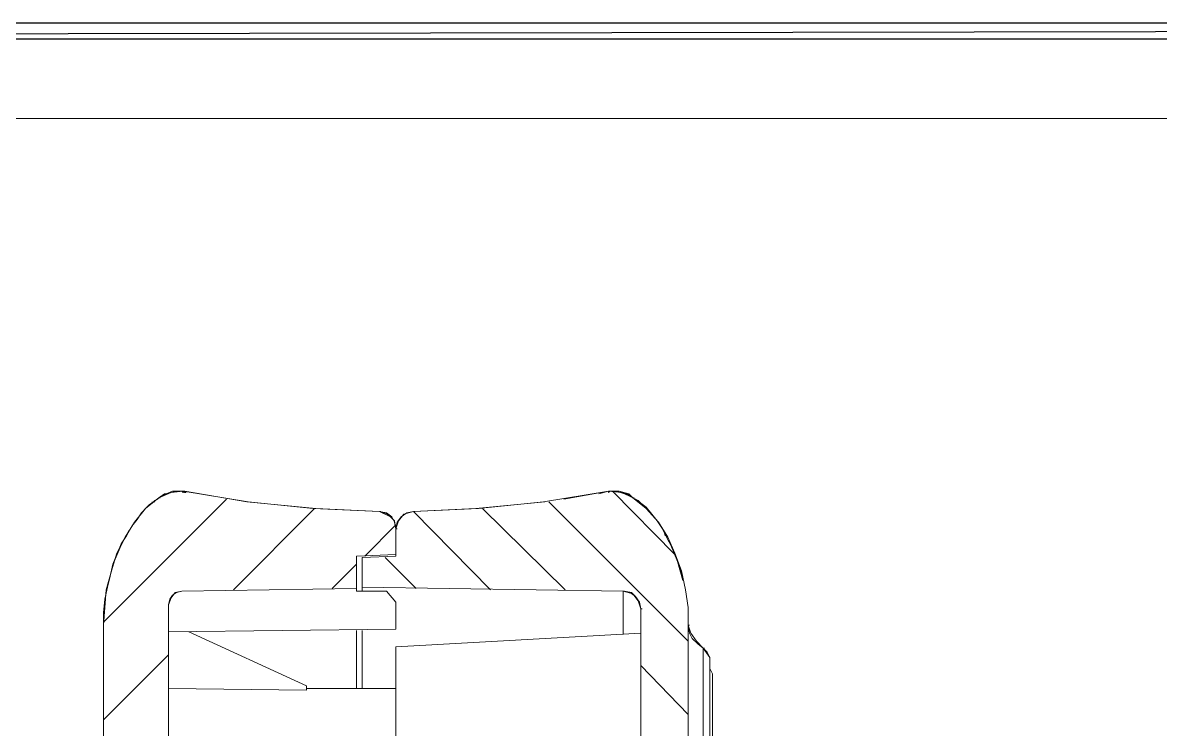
# Model space of a CAD drawing. Header units: centimetres. Extents: x -22.4 to 6.2, y -30.9 to -11.
# Drawn here: x -13.995 to -10.438, y -13.246 to -11.036 of the extents above; entities that cross this region are included whole.
import ezdxf

# ---------------------------------------------------------------- set-up
doc = ezdxf.new("R2010")
doc.units = ezdxf.units.CM
doc.header["$MEASUREMENT"] = 0
doc.layers.add('3', color=7, linetype='Continuous')
doc.layers.add('layer 1', color=7, linetype='Continuous')

msp = doc.modelspace()

# ---------------------------------------------------------------- linework, layer by layer
at = {"layer": '3', "color": 2, "lineweight": 9}
for points in [[(-12.15109, -12.50051), (-12.15109, -12.50051), (-11.95635, -12.69947), (-11.95635, -12.69947)], [(-13.74282, -12.91114), (-13.74282, -12.91114), (-13.35759, -12.52591), (-13.35759, -12.52591)], [(-13.33642, -12.80954), (-13.33642, -12.80954), (-13.08242, -12.55554), (-13.08242, -12.55554)], [(-12.55749, -12.55554), (-12.55749, -12.55554), (-12.29925, -12.80954), (-12.29925, -12.80954)], [(-12.35005, -12.53437), (-12.35005, -12.53437), (-11.91402, -12.97041), (-11.91402, -12.97041)], [(-12.77339, -12.56401), (-12.77339, -12.56401), (-12.53209, -12.80954), (-12.53209, -12.80954)], [(-12.92579, -12.70371), (-12.92579, -12.70371), (-12.82842, -12.60634), (-12.82842, -12.60634)], [(-13.02739, -12.80531), (-13.02739, -12.80531), (-12.95119, -12.72911), (-12.95119, -12.72911)], [(-12.86229, -12.70794), (-12.86229, -12.70794), (-12.76492, -12.80531), (-12.76492, -12.80531)], [(-13.74282, -13.21594), (-13.74282, -13.21594), (-13.53962, -13.01274), (-13.53962, -13.01274)], [(-12.06219, -13.04661), (-12.06219, -13.04661), (-11.91402, -13.19901), (-11.91402, -13.19901)]]:
    msp.add_open_spline(points, degree=3, dxfattribs=at)
at = {"layer": 'layer 1'}
for points in [[(-22.40421, -11.03577), (-22.40421, -11.03577), (-22.35341, -11.08657), (-22.35341, -11.08657), (-22.35341, -11.08657), (-22.35341, -11.08657), (4.84575, -11.03577), (4.84575, -11.03577), (4.84575, -11.03577), (4.84575, -11.03577), (-22.40421, -11.03577), (-22.40421, -11.03577)], [(-22.35341, -11.08657), (-22.35341, -11.08657), (4.84575, -11.03577), (4.84575, -11.03577), (4.84575, -11.03577), (4.84575, -11.03577), (4.79495, -11.08657), (4.79495, -11.08657), (4.79495, -11.08657), (4.79495, -11.08657), (-22.35341, -11.08657), (-22.35341, -11.08657)]]:
    msp.add_open_spline(points, degree=3, knots=[0, 0, 0, 0, 0.25, 0.25, 0.25, 0.25, 0.5, 0.5, 0.5, 0.5, 1, 1, 1, 1], dxfattribs=at)
at = {"layer": 'layer 1', "lineweight": 9}
for points, knots in [([(-21.92211, -30.90598), (-21.92211, -30.90598), (6.24226, -30.90598), (6.24226, -30.90598), (6.24226, -30.90598), (6.24226, -30.90598), (6.24226, -11.33528), (6.24226, -11.33528), (6.24226, -11.33528), (6.24226, -11.33528), (-21.92211, -11.33528), (-21.92211, -11.33528), (-21.92211, -11.33528), (-21.92211, -11.33528), (-21.92211, -30.90598), (-21.92211, -30.90598)], [0, 0, 0, 0, 0.2, 0.2, 0.2, 0.2, 0.4, 0.4, 0.4, 0.4, 0.6, 0.6, 0.6, 0.6, 1, 1, 1, 1]), ([(-13.49305, -12.50051), (-13.49305, -12.50051), (-13.53115, -12.50474), (-13.53115, -12.50474), (-13.53115, -12.50474), (-13.53115, -12.50474), (-13.56925, -12.52167), (-13.56925, -12.52167), (-13.56925, -12.52167), (-13.56925, -12.52167), (-13.61159, -12.55554), (-13.61159, -12.55554), (-13.61159, -12.55554), (-13.61159, -12.55554), (-13.64545, -12.59787), (-13.64545, -12.59787), (-13.64545, -12.59787), (-13.64545, -12.59787), (-13.67509, -12.64444), (-13.67509, -12.64444), (-13.67509, -12.64444), (-13.67509, -12.64444), (-13.70049, -12.69524), (-13.70049, -12.69524), (-13.70049, -12.69524), (-13.70049, -12.69524), (-13.71742, -12.75027), (-13.71742, -12.75027), (-13.71742, -12.75027), (-13.71742, -12.75027), (-13.73435, -12.80954), (-13.73435, -12.80954), (-13.73435, -12.80954), (-13.73435, -12.80954), (-13.73859, -12.86457), (-13.73859, -12.86457), (-13.73859, -12.86457), (-13.73859, -12.86457), (-13.74282, -12.91961), (-13.74282, -12.91961), (-13.74282, -12.91961), (-13.74282, -12.91961), (-13.74282, -13.56731), (-13.74282, -13.56731), (-13.74282, -13.56731), (-13.74282, -13.56731), (-13.73859, -13.62657), (-13.73859, -13.62657), (-13.73859, -13.62657), (-13.73859, -13.62657), (-13.73012, -13.65621), (-13.73012, -13.65621), (-13.73012, -13.65621), (-13.73012, -13.65621), (-13.71742, -13.68584), (-13.71742, -13.68584), (-13.71742, -13.68584), (-13.71742, -13.68584), (-13.70472, -13.69854), (-13.70472, -13.69854), (-13.70472, -13.69854), (-13.70472, -13.69854), (-13.68355, -13.70277), (-13.68355, -13.70277), (-13.68355, -13.70277), (-13.68355, -13.70277), (-13.63275, -13.70701), (-13.63275, -13.70701)], [0, 0, 0, 0, 0.0555556, 0.0555556, 0.0555556, 0.0555556, 0.1111111, 0.1111111, 0.1111111, 0.1111111, 0.1666667, 0.1666667, 0.1666667, 0.1666667, 0.2222222, 0.2222222, 0.2222222, 0.2222222, 0.2777778, 0.2777778, 0.2777778, 0.2777778, 0.3333333, 0.3333333, 0.3333333, 0.3333333, 0.3888889, 0.3888889, 0.3888889, 0.3888889, 0.4444444, 0.4444444, 0.4444444, 0.4444444, 0.5, 0.5, 0.5, 0.5, 0.5555556, 0.5555556, 0.5555556, 0.5555556, 0.6111111, 0.6111111, 0.6111111, 0.6111111, 0.6666667, 0.6666667, 0.6666667, 0.6666667, 0.7222222, 0.7222222, 0.7222222, 0.7222222, 0.7777778, 0.7777778, 0.7777778, 0.7777778, 0.8333333, 0.8333333, 0.8333333, 0.8333333, 0.8888889, 0.8888889, 0.8888889, 0.8888889, 1, 1, 1, 1]), ([(-13.49305, -12.50051), (-13.49305, -12.50051), (-13.53115, -12.50474), (-13.53115, -12.50474), (-13.53115, -12.50474), (-13.53115, -12.50474), (-13.56925, -12.52167), (-13.56925, -12.52167)], [0, 0, 0, 0, 0.3333333, 0.3333333, 0.3333333, 0.3333333, 1, 1, 1, 1]), ([(-13.54809, -12.50897), (-13.54809, -12.50897), (-13.55232, -12.50897), (-13.55232, -12.50897), (-13.55232, -12.50897), (-13.55232, -12.50897), (-13.56925, -12.52167), (-13.56925, -12.52167)], [0, 0, 0, 0, 0.3333333, 0.3333333, 0.3333333, 0.3333333, 1, 1, 1, 1]), ([(-13.56925, -12.52167), (-13.56925, -12.52167), (-13.55655, -12.51321), (-13.55655, -12.51321), (-13.55655, -12.51321), (-13.55655, -12.51321), (-13.56502, -12.51744), (-13.56502, -12.51744)], [0, 0, 0, 0, 0.3333333, 0.3333333, 0.3333333, 0.3333333, 1, 1, 1, 1]), ([(-13.53115, -12.50474), (-13.53115, -12.50474), (-13.55655, -12.51321), (-13.55655, -12.51321), (-13.55655, -12.51321), (-13.55655, -12.51321), (-13.53115, -12.50474), (-13.53115, -12.50474)], [0, 0, 0, 0, 0.3333333, 0.3333333, 0.3333333, 0.3333333, 1, 1, 1, 1]), ([(-13.52692, -12.50051), (-13.52692, -12.50051), (-13.51845, -12.50051), (-13.51845, -12.50051), (-13.51845, -12.50051), (-13.51845, -12.50051), (-13.51422, -12.50051), (-13.51422, -12.50051)], [0, 0, 0, 0, 0.3333333, 0.3333333, 0.3333333, 0.3333333, 1, 1, 1, 1]), ([(-13.51422, -12.50051), (-13.51422, -12.50051), (-13.50999, -12.50051), (-13.50999, -12.50051), (-13.50999, -12.50051), (-13.50999, -12.50051), (-13.50575, -12.50051), (-13.50575, -12.50051)], [0, 0, 0, 0, 0.3333333, 0.3333333, 0.3333333, 0.3333333, 1, 1, 1, 1]), ([(-13.48882, -12.50474), (-13.48882, -12.50474), (-13.49305, -12.50051), (-13.49305, -12.50051), (-13.49305, -12.50051), (-13.49305, -12.50051), (-13.49729, -12.50051), (-13.49729, -12.50051)], [0, 0, 0, 0, 0.3333333, 0.3333333, 0.3333333, 0.3333333, 1, 1, 1, 1]), ([(-13.48882, -12.50051), (-13.48882, -12.50051), (-13.49305, -12.50051), (-13.49305, -12.50051), (-13.49305, -12.50051), (-13.49305, -12.50051), (-13.49729, -12.50051), (-13.49729, -12.50051)], [0, 0, 0, 0, 0.3333333, 0.3333333, 0.3333333, 0.3333333, 1, 1, 1, 1]), ([(-13.49305, -12.50051), (-13.49305, -12.50051), (-13.28985, -12.53437), (-13.28985, -12.53437), (-13.28985, -12.53437), (-13.28985, -12.53437), (-13.08665, -12.55554), (-13.08665, -12.55554), (-13.08665, -12.55554), (-13.08665, -12.55554), (-12.87922, -12.56401), (-12.87922, -12.56401)], [0, 0, 0, 0, 0.25, 0.25, 0.25, 0.25, 0.5, 0.5, 0.5, 0.5, 1, 1, 1, 1]), ([(-13.49305, -12.50051), (-13.49305, -12.50051), (-13.28985, -12.53437), (-13.28985, -12.53437), (-13.28985, -12.53437), (-13.28985, -12.53437), (-13.08665, -12.55554), (-13.08665, -12.55554), (-13.08665, -12.55554), (-13.08665, -12.55554), (-12.87922, -12.56401), (-12.87922, -12.56401)], [0, 0, 0, 0, 0.25, 0.25, 0.25, 0.25, 0.5, 0.5, 0.5, 0.5, 1, 1, 1, 1]), ([(-13.29409, -12.53437), (-13.29409, -12.53437), (-13.48882, -12.50051), (-13.48882, -12.50051), (-13.48882, -12.50051), (-13.48882, -12.50051), (-13.29409, -12.53437), (-13.29409, -12.53437)], [0, 0, 0, 0, 0.3333333, 0.3333333, 0.3333333, 0.3333333, 1, 1, 1, 1]), ([(-12.77339, -12.56401), (-12.77339, -12.56401), (-12.57019, -12.55554), (-12.57019, -12.55554), (-12.57019, -12.55554), (-12.57019, -12.55554), (-12.36699, -12.53437), (-12.36699, -12.53437), (-12.36699, -12.53437), (-12.36699, -12.53437), (-12.16379, -12.50051), (-12.16379, -12.50051)], [0, 0, 0, 0, 0.25, 0.25, 0.25, 0.25, 0.5, 0.5, 0.5, 0.5, 1, 1, 1, 1]), ([(-12.77339, -12.56401), (-12.77339, -12.56401), (-12.57019, -12.55554), (-12.57019, -12.55554), (-12.57019, -12.55554), (-12.57019, -12.55554), (-12.36699, -12.53437), (-12.36699, -12.53437), (-12.36699, -12.53437), (-12.36699, -12.53437), (-12.16379, -12.50051), (-12.16379, -12.50051)], [0, 0, 0, 0, 0.25, 0.25, 0.25, 0.25, 0.5, 0.5, 0.5, 0.5, 1, 1, 1, 1]), ([(-12.15955, -12.50051), (-12.15955, -12.50051), (-12.16379, -12.50051), (-12.16379, -12.50051), (-12.16379, -12.50051), (-12.16379, -12.50051), (-12.30349, -12.52591), (-12.30349, -12.52591)], [0, 0, 0, 0, 0.3333333, 0.3333333, 0.3333333, 0.3333333, 1, 1, 1, 1]), ([(-12.19342, -12.50897), (-12.19342, -12.50897), (-12.16379, -12.50051), (-12.16379, -12.50051), (-12.16379, -12.50051), (-12.16379, -12.50051), (-12.16379, -12.50474), (-12.16379, -12.50474)], [0, 0, 0, 0, 0.3333333, 0.3333333, 0.3333333, 0.3333333, 1, 1, 1, 1]), ([(-12.12569, -12.50474), (-12.12569, -12.50474), (-12.15109, -12.50051), (-12.15109, -12.50051), (-12.15109, -12.50051), (-12.15109, -12.50051), (-12.16379, -12.50051), (-12.16379, -12.50051)], [0, 0, 0, 0, 0.3333333, 0.3333333, 0.3333333, 0.3333333, 1, 1, 1, 1]), ([(-11.91402, -12.91961), (-11.91402, -12.91961), (-11.91402, -12.86457), (-11.91402, -12.86457), (-11.91402, -12.86457), (-11.91402, -12.86457), (-11.92249, -12.80954), (-11.92249, -12.80954), (-11.92249, -12.80954), (-11.92249, -12.80954), (-11.93519, -12.75027), (-11.93519, -12.75027), (-11.93519, -12.75027), (-11.93519, -12.75027), (-11.95635, -12.69524), (-11.95635, -12.69524), (-11.95635, -12.69524), (-11.95635, -12.69524), (-11.97752, -12.64444), (-11.97752, -12.64444), (-11.97752, -12.64444), (-11.97752, -12.64444), (-12.00715, -12.59787), (-12.00715, -12.59787), (-12.00715, -12.59787), (-12.00715, -12.59787), (-12.04525, -12.55554), (-12.04525, -12.55554), (-12.04525, -12.55554), (-12.04525, -12.55554), (-12.08759, -12.52167), (-12.08759, -12.52167), (-12.08759, -12.52167), (-12.08759, -12.52167), (-12.12145, -12.50474), (-12.12145, -12.50474), (-12.12145, -12.50474), (-12.12145, -12.50474), (-12.16379, -12.50051), (-12.16379, -12.50051)], [0, 0, 0, 0, 0.0909091, 0.0909091, 0.0909091, 0.0909091, 0.1818182, 0.1818182, 0.1818182, 0.1818182, 0.2727273, 0.2727273, 0.2727273, 0.2727273, 0.3636364, 0.3636364, 0.3636364, 0.3636364, 0.4545455, 0.4545455, 0.4545455, 0.4545455, 0.5454545, 0.5454545, 0.5454545, 0.5454545, 0.6363636, 0.6363636, 0.6363636, 0.6363636, 0.7272727, 0.7272727, 0.7272727, 0.7272727, 0.8181818, 0.8181818, 0.8181818, 0.8181818, 1, 1, 1, 1]), ([(-12.14262, -12.50051), (-12.14262, -12.50051), (-12.14685, -12.50051), (-12.14685, -12.50051), (-12.14685, -12.50051), (-12.14685, -12.50051), (-12.15532, -12.50051), (-12.15532, -12.50051)], [0, 0, 0, 0, 0.3333333, 0.3333333, 0.3333333, 0.3333333, 1, 1, 1, 1]), ([(-12.12992, -12.50051), (-12.12992, -12.50051), (-12.12145, -12.50474), (-12.12145, -12.50474), (-12.12145, -12.50474), (-12.12145, -12.50474), (-12.08759, -12.52167), (-12.08759, -12.52167)], [0, 0, 0, 0, 0.3333333, 0.3333333, 0.3333333, 0.3333333, 1, 1, 1, 1]), ([(-12.10029, -12.51321), (-12.10029, -12.51321), (-12.12569, -12.50474), (-12.12569, -12.50474), (-12.12569, -12.50474), (-12.12569, -12.50474), (-12.10029, -12.50897), (-12.10029, -12.50897), (-12.10029, -12.50897), (-12.10029, -12.50897), (-12.12992, -12.50051), (-12.12992, -12.50051)], [0, 0, 0, 0, 0.25, 0.25, 0.25, 0.25, 0.5, 0.5, 0.5, 0.5, 1, 1, 1, 1]), ([(-12.10875, -12.50897), (-12.10875, -12.50897), (-12.10452, -12.50897), (-12.10452, -12.50897), (-12.10452, -12.50897), (-12.10452, -12.50897), (-12.08759, -12.52167), (-12.08759, -12.52167)], [0, 0, 0, 0, 0.3333333, 0.3333333, 0.3333333, 0.3333333, 1, 1, 1, 1]), ([(-12.08759, -12.52167), (-12.08759, -12.52167), (-12.10029, -12.50897), (-12.10029, -12.50897), (-12.10029, -12.50897), (-12.10029, -12.50897), (-12.08759, -12.52167), (-12.08759, -12.52167)], [0, 0, 0, 0, 0.3333333, 0.3333333, 0.3333333, 0.3333333, 1, 1, 1, 1]), ([(-13.56925, -12.52167), (-13.56925, -12.52167), (-13.61159, -12.55554), (-13.61159, -12.55554), (-13.61159, -12.55554), (-13.61159, -12.55554), (-13.64545, -12.59787), (-13.64545, -12.59787), (-13.64545, -12.59787), (-13.64545, -12.59787), (-13.67509, -12.64444), (-13.67509, -12.64444), (-13.67509, -12.64444), (-13.67509, -12.64444), (-13.70049, -12.69524), (-13.70049, -12.69524), (-13.70049, -12.69524), (-13.70049, -12.69524), (-13.71742, -12.75027), (-13.71742, -12.75027), (-13.71742, -12.75027), (-13.71742, -12.75027), (-13.73435, -12.80954), (-13.73435, -12.80954), (-13.73435, -12.80954), (-13.73435, -12.80954), (-13.73859, -12.86457), (-13.73859, -12.86457), (-13.73859, -12.86457), (-13.73859, -12.86457), (-13.74282, -12.91961), (-13.74282, -12.91961)], [0, 0, 0, 0, 0.1111111, 0.1111111, 0.1111111, 0.1111111, 0.2222222, 0.2222222, 0.2222222, 0.2222222, 0.3333333, 0.3333333, 0.3333333, 0.3333333, 0.4444444, 0.4444444, 0.4444444, 0.4444444, 0.5555556, 0.5555556, 0.5555556, 0.5555556, 0.6666667, 0.6666667, 0.6666667, 0.6666667, 0.7777778, 0.7777778, 0.7777778, 0.7777778, 1, 1, 1, 1]), ([(-13.56925, -12.52167), (-13.56925, -12.52167), (-13.58619, -12.53437), (-13.58619, -12.53437), (-13.58619, -12.53437), (-13.58619, -12.53437), (-13.59889, -12.54284), (-13.59889, -12.54284), (-13.59889, -12.54284), (-13.59889, -12.54284), (-13.60312, -12.54707), (-13.60312, -12.54707), (-13.60312, -12.54707), (-13.60312, -12.54707), (-13.60735, -12.55131), (-13.60735, -12.55131), (-13.60735, -12.55131), (-13.60735, -12.55131), (-13.61159, -12.55554), (-13.61159, -12.55554)], [0, 0, 0, 0, 0.1666667, 0.1666667, 0.1666667, 0.1666667, 0.3333333, 0.3333333, 0.3333333, 0.3333333, 0.5, 0.5, 0.5, 0.5, 0.6666667, 0.6666667, 0.6666667, 0.6666667, 1, 1, 1, 1]), ([(-13.56925, -12.52167), (-13.56925, -12.52167), (-13.57349, -12.52591), (-13.57349, -12.52591), (-13.57349, -12.52591), (-13.57349, -12.52591), (-13.58195, -12.53014), (-13.58195, -12.53014)], [0, 0, 0, 0, 0.3333333, 0.3333333, 0.3333333, 0.3333333, 1, 1, 1, 1]), ([(-13.07819, -12.55554), (-13.07819, -12.55554), (-13.29409, -12.53437), (-13.29409, -12.53437), (-13.29409, -12.53437), (-13.29409, -12.53437), (-13.07819, -12.55554), (-13.07819, -12.55554)], [0, 0, 0, 0, 0.3333333, 0.3333333, 0.3333333, 0.3333333, 1, 1, 1, 1]), ([(-12.87922, -12.56401), (-12.87922, -12.56401), (-13.07819, -12.55554), (-13.07819, -12.55554), (-13.07819, -12.55554), (-13.07819, -12.55554), (-12.87922, -12.56401), (-12.87922, -12.56401)], [0, 0, 0, 0, 0.3333333, 0.3333333, 0.3333333, 0.3333333, 1, 1, 1, 1]), ([(-12.57865, -12.55554), (-12.57865, -12.55554), (-12.77339, -12.56401), (-12.77339, -12.56401), (-12.77339, -12.56401), (-12.77339, -12.56401), (-12.57865, -12.55554), (-12.57865, -12.55554)], [0, 0, 0, 0, 0.3333333, 0.3333333, 0.3333333, 0.3333333, 1, 1, 1, 1]), ([(-12.36275, -12.53437), (-12.36275, -12.53437), (-12.57865, -12.55554), (-12.57865, -12.55554), (-12.57865, -12.55554), (-12.57865, -12.55554), (-12.36275, -12.53437), (-12.36275, -12.53437)], [0, 0, 0, 0, 0.3333333, 0.3333333, 0.3333333, 0.3333333, 1, 1, 1, 1]), ([(-11.91402, -12.91961), (-11.91402, -12.91961), (-11.91402, -12.86457), (-11.91402, -12.86457), (-11.91402, -12.86457), (-11.91402, -12.86457), (-11.92249, -12.80954), (-11.92249, -12.80954), (-11.92249, -12.80954), (-11.92249, -12.80954), (-11.93519, -12.75027), (-11.93519, -12.75027), (-11.93519, -12.75027), (-11.93519, -12.75027), (-11.95635, -12.69524), (-11.95635, -12.69524), (-11.95635, -12.69524), (-11.95635, -12.69524), (-11.97752, -12.64444), (-11.97752, -12.64444), (-11.97752, -12.64444), (-11.97752, -12.64444), (-12.00715, -12.59787), (-12.00715, -12.59787), (-12.00715, -12.59787), (-12.00715, -12.59787), (-12.04525, -12.55554), (-12.04525, -12.55554), (-12.04525, -12.55554), (-12.04525, -12.55554), (-12.08759, -12.52167), (-12.08759, -12.52167)], [0, 0, 0, 0, 0.1111111, 0.1111111, 0.1111111, 0.1111111, 0.2222222, 0.2222222, 0.2222222, 0.2222222, 0.3333333, 0.3333333, 0.3333333, 0.3333333, 0.4444444, 0.4444444, 0.4444444, 0.4444444, 0.5555556, 0.5555556, 0.5555556, 0.5555556, 0.6666667, 0.6666667, 0.6666667, 0.6666667, 0.7777778, 0.7777778, 0.7777778, 0.7777778, 1, 1, 1, 1]), ([(-12.07065, -12.53014), (-12.07065, -12.53014), (-12.07912, -12.52591), (-12.07912, -12.52591), (-12.07912, -12.52591), (-12.07912, -12.52591), (-12.08759, -12.52167), (-12.08759, -12.52167)], [0, 0, 0, 0, 0.3333333, 0.3333333, 0.3333333, 0.3333333, 1, 1, 1, 1]), ([(-12.04525, -12.55554), (-12.04525, -12.55554), (-12.04949, -12.55131), (-12.04949, -12.55131), (-12.04949, -12.55131), (-12.04949, -12.55131), (-12.05372, -12.54707), (-12.05372, -12.54707), (-12.05372, -12.54707), (-12.05372, -12.54707), (-12.06219, -12.53861), (-12.06219, -12.53861), (-12.06219, -12.53861), (-12.06219, -12.53861), (-12.07912, -12.52591), (-12.07912, -12.52591), (-12.07912, -12.52591), (-12.07912, -12.52591), (-12.08759, -12.52167), (-12.08759, -12.52167)], [0, 0, 0, 0, 0.1666667, 0.1666667, 0.1666667, 0.1666667, 0.3333333, 0.3333333, 0.3333333, 0.3333333, 0.5, 0.5, 0.5, 0.5, 0.6666667, 0.6666667, 0.6666667, 0.6666667, 1, 1, 1, 1]), ([(-12.06219, -12.53861), (-12.06219, -12.53861), (-12.06642, -12.53437), (-12.06642, -12.53437), (-12.06642, -12.53437), (-12.06642, -12.53437), (-12.07065, -12.53014), (-12.07065, -12.53014), (-12.07065, -12.53014), (-12.07065, -12.53014), (-12.06219, -12.53861), (-12.06219, -12.53861)], [0, 0, 0, 0, 0.25, 0.25, 0.25, 0.25, 0.5, 0.5, 0.5, 0.5, 1, 1, 1, 1]), ([(-13.63699, -12.58941), (-13.63699, -12.58941), (-13.65392, -12.61057), (-13.65392, -12.61057), (-13.65392, -12.61057), (-13.65392, -12.61057), (-13.67085, -12.64021), (-13.67085, -12.64021)], [0, 0, 0, 0, 0.3333333, 0.3333333, 0.3333333, 0.3333333, 1, 1, 1, 1]), ([(-12.77339, -12.56401), (-12.77339, -12.56401), (-12.79455, -12.56824), (-12.79455, -12.56824), (-12.79455, -12.56824), (-12.79455, -12.56824), (-12.81149, -12.58094), (-12.81149, -12.58094), (-12.81149, -12.58094), (-12.81149, -12.58094), (-12.82419, -12.59787), (-12.82419, -12.59787), (-12.82419, -12.59787), (-12.82419, -12.59787), (-12.82842, -12.61904), (-12.82842, -12.61904), (-12.82842, -12.61904), (-12.82842, -12.61904), (-12.82842, -12.70371), (-12.82842, -12.70371), (-12.82842, -12.70371), (-12.82842, -12.70371), (-12.93425, -12.70794), (-12.93425, -12.70794), (-12.93425, -12.70794), (-12.93425, -12.70794), (-12.93425, -12.80107), (-12.93425, -12.80107), (-12.93425, -12.80107), (-12.93425, -12.80107), (-12.11722, -12.81377), (-12.11722, -12.81377), (-12.11722, -12.81377), (-12.11722, -12.81377), (-12.09605, -12.81801), (-12.09605, -12.81801), (-12.09605, -12.81801), (-12.09605, -12.81801), (-12.07912, -12.83071), (-12.07912, -12.83071), (-12.07912, -12.83071), (-12.07912, -12.83071), (-12.06642, -12.84764), (-12.06642, -12.84764), (-12.06642, -12.84764), (-12.06642, -12.84764), (-12.06219, -12.86881), (-12.06219, -12.86881), (-12.06219, -12.86881), (-12.06219, -12.86881), (-12.06219, -13.39797), (-12.06219, -13.39797), (-12.06219, -13.39797), (-12.06219, -13.39797), (-12.54902, -13.40644), (-12.54902, -13.40644), (-12.54902, -13.40644), (-12.54902, -13.40644), (-12.54902, -13.52497), (-12.54902, -13.52497), (-12.54902, -13.52497), (-12.54902, -13.52497), (-12.06219, -13.53344), (-12.06219, -13.53344), (-12.06219, -13.53344), (-12.06219, -13.53344), (-12.06219, -13.73241), (-12.06219, -13.73241), (-12.06219, -13.73241), (-12.06219, -13.73241), (-12.54902, -13.74087), (-12.54902, -13.74087), (-12.54902, -13.74087), (-12.54902, -13.74087), (-12.54902, -13.85941), (-12.54902, -13.85941), (-12.54902, -13.85941), (-12.54902, -13.85941), (-12.06219, -13.86787), (-12.06219, -13.86787), (-12.06219, -13.86787), (-12.06219, -13.86787), (-12.06219, -19.54901), (-12.06219, -19.54901), (-12.06219, -19.54901), (-12.06219, -19.54901), (-11.91402, -19.54901), (-11.91402, -19.54901), (-11.91402, -19.54901), (-11.91402, -19.54901), (-11.91402, -18.42717), (-11.91402, -18.42717), (-11.91402, -18.42717), (-11.91402, -18.42717), (-11.94365, -18.42294), (-11.94365, -18.42294), (-11.94365, -18.42294), (-11.94365, -18.42294), (-11.94365, -15.73054), (-11.94365, -15.73054), (-11.94365, -15.73054), (-11.94365, -15.73054), (-11.91402, -15.73054), (-11.91402, -15.73054), (-11.91402, -15.73054), (-11.91402, -15.73054), (-11.91402, -12.91961), (-11.91402, -12.91961)], [0, 0, 0, 0, 0.0357143, 0.0357143, 0.0357143, 0.0357143, 0.0714286, 0.0714286, 0.0714286, 0.0714286, 0.1071429, 0.1071429, 0.1071429, 0.1071429, 0.1428571, 0.1428571, 0.1428571, 0.1428571, 0.1785714, 0.1785714, 0.1785714, 0.1785714, 0.2142857, 0.2142857, 0.2142857, 0.2142857, 0.25, 0.25, 0.25, 0.25, 0.2857143, 0.2857143, 0.2857143, 0.2857143, 0.3214286, 0.3214286, 0.3214286, 0.3214286, 0.3571429, 0.3571429, 0.3571429, 0.3571429, 0.3928571, 0.3928571, 0.3928571, 0.3928571, 0.4285714, 0.4285714, 0.4285714, 0.4285714, 0.4642857, 0.4642857, 0.4642857, 0.4642857, 0.5, 0.5, 0.5, 0.5, 0.5357143, 0.5357143, 0.5357143, 0.5357143, 0.5714286, 0.5714286, 0.5714286, 0.5714286, 0.6071429, 0.6071429, 0.6071429, 0.6071429, 0.6428571, 0.6428571, 0.6428571, 0.6428571, 0.6785714, 0.6785714, 0.6785714, 0.6785714, 0.7142857, 0.7142857, 0.7142857, 0.7142857, 0.75, 0.75, 0.75, 0.75, 0.7857143, 0.7857143, 0.7857143, 0.7857143, 0.8214286, 0.8214286, 0.8214286, 0.8214286, 0.8571429, 0.8571429, 0.8571429, 0.8571429, 0.8928571, 0.8928571, 0.8928571, 0.8928571, 0.9285714, 0.9285714, 0.9285714, 0.9285714, 1, 1, 1, 1]), ([(-12.77339, -12.56401), (-12.77339, -12.56401), (-12.80302, -12.57247), (-12.80302, -12.57247), (-12.80302, -12.57247), (-12.80302, -12.57247), (-12.81995, -12.59364), (-12.81995, -12.59364), (-12.81995, -12.59364), (-12.81995, -12.59364), (-12.82842, -12.61904), (-12.82842, -12.61904), (-12.82842, -12.61904), (-12.82842, -12.61904), (-12.83265, -12.59364), (-12.83265, -12.59364), (-12.83265, -12.59364), (-12.83265, -12.59364), (-12.85382, -12.57247), (-12.85382, -12.57247), (-12.85382, -12.57247), (-12.85382, -12.57247), (-12.87922, -12.56401), (-12.87922, -12.56401), (-12.87922, -12.56401), (-12.87922, -12.56401), (-12.84535, -12.58094), (-12.84535, -12.58094)], [0, 0, 0, 0, 0.125, 0.125, 0.125, 0.125, 0.25, 0.25, 0.25, 0.25, 0.375, 0.375, 0.375, 0.375, 0.5, 0.5, 0.5, 0.5, 0.625, 0.625, 0.625, 0.625, 0.75, 0.75, 0.75, 0.75, 1, 1, 1, 1]), ([(-12.82842, -12.61904), (-12.82842, -12.61904), (-12.83265, -12.59787), (-12.83265, -12.59787), (-12.83265, -12.59787), (-12.83265, -12.59787), (-12.84112, -12.58094), (-12.84112, -12.58094), (-12.84112, -12.58094), (-12.84112, -12.58094), (-12.86229, -12.56824), (-12.86229, -12.56824), (-12.86229, -12.56824), (-12.86229, -12.56824), (-12.87922, -12.56401), (-12.87922, -12.56401)], [0, 0, 0, 0, 0.2, 0.2, 0.2, 0.2, 0.4, 0.4, 0.4, 0.4, 0.6, 0.6, 0.6, 0.6, 1, 1, 1, 1]), ([(-12.77339, -12.56401), (-12.77339, -12.56401), (-12.80302, -12.57247), (-12.80302, -12.57247), (-12.80302, -12.57247), (-12.80302, -12.57247), (-12.81995, -12.59364), (-12.81995, -12.59364), (-12.81995, -12.59364), (-12.81995, -12.59364), (-12.82842, -12.61904), (-12.82842, -12.61904)], [0, 0, 0, 0, 0.25, 0.25, 0.25, 0.25, 0.5, 0.5, 0.5, 0.5, 1, 1, 1, 1]), ([(-11.99445, -12.61904), (-11.99445, -12.61904), (-12.01139, -12.59364), (-12.01139, -12.59364), (-12.01139, -12.59364), (-12.01139, -12.59364), (-12.02832, -12.57247), (-12.02832, -12.57247)], [0, 0, 0, 0, 0.3333333, 0.3333333, 0.3333333, 0.3333333, 1, 1, 1, 1]), ([(-13.61159, -13.72817), (-13.61159, -13.72817), (-13.61159, -19.54901), (-13.61159, -19.54901), (-13.61159, -19.54901), (-13.61159, -19.54901), (-13.40839, -19.54901), (-13.40839, -19.54901), (-13.40839, -19.54901), (-13.40839, -19.54901), (-13.40839, -13.72817), (-13.40839, -13.72817), (-13.40839, -13.72817), (-13.40839, -13.72817), (-13.41685, -13.67314), (-13.41685, -13.67314), (-13.41685, -13.67314), (-13.41685, -13.67314), (-13.43379, -13.62234), (-13.43379, -13.62234), (-13.43379, -13.62234), (-13.43379, -13.62234), (-13.46765, -13.57577), (-13.46765, -13.57577), (-13.46765, -13.57577), (-13.46765, -13.57577), (-13.50999, -13.54191), (-13.50999, -13.54191), (-13.50999, -13.54191), (-13.50999, -13.54191), (-13.52692, -13.52074), (-13.52692, -13.52074), (-13.52692, -13.52074), (-13.52692, -13.52074), (-13.53962, -13.49534), (-13.53962, -13.49534), (-13.53962, -13.49534), (-13.53962, -13.49534), (-13.53962, -12.85611), (-13.53962, -12.85611), (-13.53962, -12.85611), (-13.53962, -12.85611), (-13.53539, -12.83917), (-13.53539, -12.83917), (-13.53539, -12.83917), (-13.53539, -12.83917), (-13.52692, -12.82647), (-13.52692, -12.82647), (-13.52692, -12.82647), (-13.52692, -12.82647), (-13.51422, -12.81801), (-13.51422, -12.81801), (-13.51422, -12.81801), (-13.51422, -12.81801), (-13.49729, -12.81377), (-13.49729, -12.81377), (-13.49729, -12.81377), (-13.49729, -12.81377), (-12.95119, -12.80531), (-12.95119, -12.80531), (-12.95119, -12.80531), (-12.95119, -12.80531), (-12.95119, -12.70371), (-12.95119, -12.70371), (-12.95119, -12.70371), (-12.95119, -12.70371), (-12.82842, -12.69947), (-12.82842, -12.69947), (-12.82842, -12.69947), (-12.82842, -12.69947), (-12.82842, -12.61904), (-12.82842, -12.61904)], [0, 0, 0, 0, 0.0526316, 0.0526316, 0.0526316, 0.0526316, 0.1052632, 0.1052632, 0.1052632, 0.1052632, 0.1578947, 0.1578947, 0.1578947, 0.1578947, 0.2105263, 0.2105263, 0.2105263, 0.2105263, 0.2631579, 0.2631579, 0.2631579, 0.2631579, 0.3157895, 0.3157895, 0.3157895, 0.3157895, 0.3684211, 0.3684211, 0.3684211, 0.3684211, 0.4210526, 0.4210526, 0.4210526, 0.4210526, 0.4736842, 0.4736842, 0.4736842, 0.4736842, 0.5263158, 0.5263158, 0.5263158, 0.5263158, 0.5789474, 0.5789474, 0.5789474, 0.5789474, 0.6315789, 0.6315789, 0.6315789, 0.6315789, 0.6842105, 0.6842105, 0.6842105, 0.6842105, 0.7368421, 0.7368421, 0.7368421, 0.7368421, 0.7894737, 0.7894737, 0.7894737, 0.7894737, 0.8421053, 0.8421053, 0.8421053, 0.8421053, 0.8947368, 0.8947368, 0.8947368, 0.8947368, 1, 1, 1, 1]), ([(-11.94789, -12.72064), (-11.94789, -12.72064), (-11.96905, -12.66984), (-11.96905, -12.66984), (-11.96905, -12.66984), (-11.96905, -12.66984), (-11.97329, -12.65714), (-11.97329, -12.65714)], [0, 0, 0, 0, 0.3333333, 0.3333333, 0.3333333, 0.3333333, 1, 1, 1, 1]), ([(-13.70049, -12.69947), (-13.70049, -12.69947), (-13.71319, -12.72911), (-13.71319, -12.72911), (-13.71319, -12.72911), (-13.71319, -12.72911), (-13.72165, -12.76721), (-13.72165, -12.76721)], [0, 0, 0, 0, 0.3333333, 0.3333333, 0.3333333, 0.3333333, 1, 1, 1, 1]), ([(-12.82842, -12.70371), (-12.82842, -12.70371), (-12.93425, -12.70794), (-12.93425, -12.70794), (-12.93425, -12.70794), (-12.93425, -12.70794), (-12.82842, -12.70371), (-12.82842, -12.70371)], [0, 0, 0, 0, 0.3333333, 0.3333333, 0.3333333, 0.3333333, 1, 1, 1, 1]), ([(-11.93942, -12.74181), (-11.93942, -12.74181), (-11.93095, -12.77991), (-11.93095, -12.77991), (-11.93095, -12.77991), (-11.93095, -12.77991), (-11.94789, -12.72064), (-11.94789, -12.72064)], [0, 0, 0, 0, 0.3333333, 0.3333333, 0.3333333, 0.3333333, 1, 1, 1, 1]), ([(-13.73859, -12.83917), (-13.73859, -12.83917), (-13.74282, -12.88151), (-13.74282, -12.88151), (-13.74282, -12.88151), (-13.74282, -12.88151), (-13.74282, -12.91961), (-13.74282, -12.91961)], [0, 0, 0, 0, 0.3333333, 0.3333333, 0.3333333, 0.3333333, 1, 1, 1, 1]), ([(-13.49729, -12.81377), (-13.49729, -12.81377), (-13.51845, -12.81801), (-13.51845, -12.81801), (-13.51845, -12.81801), (-13.51845, -12.81801), (-13.53115, -12.83494), (-13.53115, -12.83494), (-13.53115, -12.83494), (-13.53115, -12.83494), (-13.53962, -12.85611), (-13.53962, -12.85611)], [0, 0, 0, 0, 0.25, 0.25, 0.25, 0.25, 0.5, 0.5, 0.5, 0.5, 1, 1, 1, 1]), ([(-12.06219, -12.86881), (-12.06219, -12.86881), (-12.07065, -12.84341), (-12.07065, -12.84341), (-12.07065, -12.84341), (-12.07065, -12.84341), (-12.08759, -12.82224), (-12.08759, -12.82224), (-12.08759, -12.82224), (-12.08759, -12.82224), (-12.11722, -12.81377), (-12.11722, -12.81377)], [0, 0, 0, 0, 0.25, 0.25, 0.25, 0.25, 0.5, 0.5, 0.5, 0.5, 1, 1, 1, 1]), ([(-13.74282, -12.91961), (-13.74282, -12.91961), (-13.74282, -21.23387), (-13.74282, -21.23387), (-13.74282, -21.23387), (-13.74282, -21.23387), (-13.74282, -20.26444), (-13.74282, -20.26444)], [0, 0, 0, 0, 0.3333333, 0.3333333, 0.3333333, 0.3333333, 1, 1, 1, 1]), ([(-11.91402, -12.91961), (-11.91402, -12.91961), (-11.90979, -12.94501), (-11.90979, -12.94501), (-11.90979, -12.94501), (-11.90979, -12.94501), (-11.90132, -12.96194), (-11.90132, -12.96194), (-11.90132, -12.96194), (-11.90132, -12.96194), (-11.88439, -12.97887), (-11.88439, -12.97887), (-11.88439, -12.97887), (-11.88439, -12.97887), (-11.86745, -12.99157), (-11.86745, -12.99157)], [0, 0, 0, 0, 0.2, 0.2, 0.2, 0.2, 0.4, 0.4, 0.4, 0.4, 0.6, 0.6, 0.6, 0.6, 1, 1, 1, 1]), ([(-11.91402, -12.91961), (-11.91402, -12.91961), (-11.90555, -12.94501), (-11.90555, -12.94501), (-11.90555, -12.94501), (-11.90555, -12.94501), (-11.88862, -12.97041), (-11.88862, -12.97041), (-11.88862, -12.97041), (-11.88862, -12.97041), (-11.86745, -12.99157), (-11.86745, -12.99157)], [0, 0, 0, 0, 0.25, 0.25, 0.25, 0.25, 0.5, 0.5, 0.5, 0.5, 1, 1, 1, 1]), ([(-11.91402, -12.91961), (-11.91402, -12.91961), (-11.91402, -20.34911), (-11.91402, -20.34911), (-11.91402, -20.34911), (-11.91402, -20.34911), (-11.91402, -18.42717), (-11.91402, -18.42717)], [0, 0, 0, 0, 0.3333333, 0.3333333, 0.3333333, 0.3333333, 1, 1, 1, 1]), ([(-11.86745, -12.99157), (-11.86745, -12.99157), (-11.85475, -13.00427), (-11.85475, -13.00427), (-11.85475, -13.00427), (-11.85475, -13.00427), (-11.84629, -13.02121), (-11.84629, -13.02121)], [0, 0, 0, 0, 0.3333333, 0.3333333, 0.3333333, 0.3333333, 1, 1, 1, 1])]:
    msp.add_open_spline(points, degree=3, knots=knots, dxfattribs=at)
for points in [[(-13.55655, -12.51321), (-13.55655, -12.51321), (-13.56925, -12.52167), (-13.56925, -12.52167)], [(-13.52692, -12.50051), (-13.52692, -12.50051), (-13.55655, -12.51321), (-13.55655, -12.51321)], [(-13.53539, -12.50474), (-13.53539, -12.50474), (-13.54809, -12.50897), (-13.54809, -12.50897)], [(-13.52692, -12.50051), (-13.52692, -12.50051), (-13.53539, -12.50474), (-13.53539, -12.50474)], [(-13.50575, -12.50051), (-13.50575, -12.50051), (-13.53115, -12.50474), (-13.53115, -12.50474)], [(-13.50999, -12.50051), (-13.50999, -12.50051), (-13.53115, -12.50474), (-13.53115, -12.50474)], [(-13.49305, -12.50051), (-13.49305, -12.50051), (-13.52692, -12.50051), (-13.52692, -12.50051)], [(-13.51845, -12.50051), (-13.51845, -12.50051), (-13.51422, -12.50051), (-13.51422, -12.50051)], [(-13.51422, -12.50051), (-13.51422, -12.50051), (-13.51845, -12.50051), (-13.51845, -12.50051)], [(-13.51845, -12.50051), (-13.51845, -12.50051), (-13.51422, -12.50051), (-13.51422, -12.50051)], [(-13.50999, -12.50051), (-13.50999, -12.50051), (-13.51422, -12.50051), (-13.51422, -12.50051)], [(-13.50152, -12.50051), (-13.50152, -12.50051), (-13.50999, -12.50051), (-13.50999, -12.50051)], [(-13.49729, -12.50051), (-13.49729, -12.50051), (-13.50999, -12.50051), (-13.50999, -12.50051)], [(-13.48882, -12.50051), (-13.48882, -12.50051), (-13.50575, -12.50051), (-13.50575, -12.50051)], [(-13.49729, -12.50051), (-13.49729, -12.50051), (-13.50152, -12.50051), (-13.50152, -12.50051)], [(-13.49729, -12.50051), (-13.49729, -12.50051), (-13.50152, -12.50051), (-13.50152, -12.50051)], [(-13.49305, -12.50474), (-13.49305, -12.50474), (-13.49729, -12.50051), (-13.49729, -12.50051)], [(-13.49305, -12.50051), (-13.49305, -12.50051), (-13.48882, -12.50051), (-13.48882, -12.50051)], [(-13.49305, -12.50474), (-13.49305, -12.50474), (-13.48882, -12.50051), (-13.48882, -12.50051)], [(-13.48882, -12.50051), (-13.48882, -12.50051), (-13.49305, -12.50051), (-13.49305, -12.50051)], [(-13.48882, -12.50474), (-13.48882, -12.50474), (-13.48459, -12.50474), (-13.48459, -12.50474)], [(-12.16379, -12.50474), (-12.16379, -12.50474), (-12.15955, -12.50051), (-12.15955, -12.50051)], [(-12.12145, -12.50474), (-12.12145, -12.50474), (-12.16379, -12.50051), (-12.16379, -12.50051)], [(-12.16379, -12.50051), (-12.16379, -12.50051), (-12.15955, -12.50051), (-12.15955, -12.50051)], [(-12.12992, -12.50051), (-12.12992, -12.50051), (-12.16379, -12.50051), (-12.16379, -12.50051)], [(-12.14685, -12.50051), (-12.14685, -12.50051), (-12.16379, -12.50051), (-12.16379, -12.50051)], [(-12.16379, -12.50051), (-12.16379, -12.50051), (-12.15955, -12.50051), (-12.15955, -12.50051)], [(-12.16379, -12.50474), (-12.16379, -12.50474), (-12.16379, -12.50051), (-12.16379, -12.50051)], [(-12.15532, -12.50051), (-12.15532, -12.50051), (-12.15955, -12.50051), (-12.15955, -12.50051)], [(-12.15955, -12.50051), (-12.15955, -12.50051), (-12.13839, -12.50051), (-12.13839, -12.50051)], [(-12.15532, -12.50051), (-12.15532, -12.50051), (-12.15955, -12.50051), (-12.15955, -12.50051)], [(-12.14685, -12.50051), (-12.14685, -12.50051), (-12.15109, -12.50051), (-12.15109, -12.50051)], [(-12.12569, -12.50474), (-12.12569, -12.50474), (-12.14685, -12.50051), (-12.14685, -12.50051)], [(-12.13839, -12.50051), (-12.13839, -12.50051), (-12.14262, -12.50051), (-12.14262, -12.50051)], [(-12.13415, -12.50051), (-12.13415, -12.50051), (-12.13839, -12.50051), (-12.13839, -12.50051)], [(-12.13839, -12.50051), (-12.13839, -12.50051), (-12.13415, -12.50051), (-12.13415, -12.50051)], [(-12.13839, -12.50051), (-12.13839, -12.50051), (-12.13415, -12.50051), (-12.13415, -12.50051)], [(-12.12992, -12.50051), (-12.12992, -12.50051), (-12.13415, -12.50051), (-12.13415, -12.50051)], [(-12.10875, -12.50897), (-12.10875, -12.50897), (-12.12145, -12.50474), (-12.12145, -12.50474)], [(-13.60735, -12.55131), (-13.60735, -12.55131), (-13.62429, -12.56824), (-13.62429, -12.56824)], [(-13.59042, -12.53861), (-13.59042, -12.53861), (-13.60735, -12.55131), (-13.60735, -12.55131)], [(-13.58195, -12.53014), (-13.58195, -12.53014), (-13.59042, -12.53861), (-13.59042, -12.53861)], [(-13.59042, -12.53437), (-13.59042, -12.53437), (-13.59042, -12.53861), (-13.59042, -12.53861)], [(-13.58619, -12.53437), (-13.58619, -12.53437), (-13.58195, -12.53437), (-13.58195, -12.53437)], [(-13.56925, -12.52167), (-13.56925, -12.52167), (-13.56502, -12.52167), (-13.56502, -12.52167)], [(-13.56925, -12.52167), (-13.56925, -12.52167), (-13.56502, -12.52167), (-13.56502, -12.52167)], [(-13.56925, -12.52167), (-13.56925, -12.52167), (-13.56502, -12.52167), (-13.56502, -12.52167)], [(-12.08759, -12.52167), (-12.08759, -12.52167), (-12.08335, -12.52167), (-12.08335, -12.52167)], [(-12.08759, -12.52167), (-12.08759, -12.52167), (-12.08335, -12.52167), (-12.08335, -12.52167)], [(-12.04525, -12.55131), (-12.04525, -12.55131), (-12.06219, -12.53861), (-12.06219, -12.53861)], [(-12.02832, -12.57247), (-12.02832, -12.57247), (-12.04525, -12.55131), (-12.04525, -12.55131)], [(-12.04525, -12.55554), (-12.04525, -12.55554), (-12.04102, -12.55554), (-12.04102, -12.55554)], [(-13.62429, -12.56824), (-13.62429, -12.56824), (-13.63699, -12.58941), (-13.63699, -12.58941)], [(-12.85805, -12.56824), (-12.85805, -12.56824), (-12.87922, -12.56401), (-12.87922, -12.56401)], [(-12.87922, -12.56401), (-12.87922, -12.56401), (-12.87499, -12.56401), (-12.87499, -12.56401)], [(-12.84112, -12.58094), (-12.84112, -12.58094), (-12.85805, -12.56824), (-12.85805, -12.56824)], [(-12.83265, -12.59787), (-12.83265, -12.59787), (-12.84112, -12.58094), (-12.84112, -12.58094)], [(-12.81149, -12.58094), (-12.81149, -12.58094), (-12.82419, -12.59787), (-12.82419, -12.59787)], [(-12.79455, -12.56824), (-12.79455, -12.56824), (-12.81149, -12.58094), (-12.81149, -12.58094)], [(-12.77339, -12.56401), (-12.77339, -12.56401), (-12.79455, -12.56824), (-12.79455, -12.56824)], [(-12.77339, -12.56401), (-12.77339, -12.56401), (-12.76915, -12.56401), (-12.76915, -12.56401)], [(-13.66239, -12.62327), (-13.66239, -12.62327), (-13.68779, -12.66984), (-13.68779, -12.66984)], [(-12.82842, -12.61904), (-12.82842, -12.61904), (-12.83265, -12.59787), (-12.83265, -12.59787)], [(-12.82419, -12.59787), (-12.82419, -12.59787), (-12.82842, -12.61904), (-12.82842, -12.61904)], [(-12.82842, -12.61904), (-12.82842, -12.61904), (-12.82842, -12.60634), (-12.82842, -12.60634)], [(-12.82419, -12.60634), (-12.82419, -12.60634), (-12.82842, -12.61904), (-12.82842, -12.61904)], [(-12.82842, -12.61904), (-12.82842, -12.61904), (-12.82419, -12.61904), (-12.82419, -12.61904)], [(-12.82842, -12.61904), (-12.82842, -12.61904), (-12.82842, -12.70371), (-12.82842, -12.70371)], [(-11.98175, -12.64444), (-11.98175, -12.64444), (-11.99445, -12.61904), (-11.99445, -12.61904)], [(-11.98599, -12.64021), (-11.98599, -12.64021), (-11.99022, -12.62327), (-11.99022, -12.62327)], [(-13.67085, -12.64021), (-13.67085, -12.64021), (-13.68779, -12.66561), (-13.68779, -12.66561)], [(-11.96482, -12.67831), (-11.96482, -12.67831), (-11.98175, -12.64444), (-11.98175, -12.64444)], [(-13.68779, -12.66984), (-13.68779, -12.66984), (-13.70895, -12.72064), (-13.70895, -12.72064)], [(-13.68779, -12.66561), (-13.68779, -12.66561), (-13.70049, -12.69947), (-13.70049, -12.69947)], [(-11.95212, -12.70794), (-11.95212, -12.70794), (-11.96482, -12.67831), (-11.96482, -12.67831)], [(-13.70895, -12.72064), (-13.70895, -12.72064), (-13.72589, -12.77991), (-13.72589, -12.77991)], [(-12.95119, -12.70371), (-12.95119, -12.70371), (-12.82842, -12.69947), (-12.82842, -12.69947)], [(-12.95119, -12.70371), (-12.95119, -12.70371), (-12.95119, -12.81377), (-12.95119, -12.81377)], [(-12.93425, -12.70794), (-12.93425, -12.70794), (-12.93425, -12.81377), (-12.93425, -12.81377)], [(-11.93942, -12.74181), (-11.93942, -12.74181), (-11.95212, -12.70794), (-11.95212, -12.70794)], [(-13.72165, -12.76721), (-13.72165, -12.76721), (-13.73012, -12.80107), (-13.73012, -12.80107)], [(-13.73012, -12.80107), (-13.73012, -12.80107), (-13.73859, -12.83917), (-13.73859, -12.83917)], [(-12.95119, -12.80531), (-12.95119, -12.80531), (-13.49729, -12.81377), (-13.49729, -12.81377)], [(-12.93425, -12.80107), (-12.93425, -12.80107), (-12.11722, -12.81377), (-12.11722, -12.81377)], [(-12.85805, -12.81377), (-12.85805, -12.81377), (-12.95119, -12.81377), (-12.95119, -12.81377)], [(-12.82842, -12.84764), (-12.82842, -12.84764), (-12.85805, -12.81377), (-12.85805, -12.81377)], [(-12.11722, -12.81377), (-12.11722, -12.81377), (-12.11299, -12.81377), (-12.11299, -12.81377)], [(-12.11722, -12.81377), (-12.11722, -12.81377), (-12.11722, -12.94924), (-12.11722, -12.94924)], [(-12.11299, -12.81377), (-12.11299, -12.81377), (-12.09182, -12.81801), (-12.09182, -12.81801)], [(-12.09182, -12.81801), (-12.09182, -12.81801), (-12.07912, -12.83071), (-12.07912, -12.83071)], [(-12.07912, -12.83071), (-12.07912, -12.83071), (-12.06642, -12.84764), (-12.06642, -12.84764)], [(-13.53962, -13.49957), (-13.53962, -13.49957), (-13.53962, -12.85611), (-13.53962, -12.85611)], [(-12.82842, -12.84764), (-12.82842, -12.84764), (-12.82842, -12.93231), (-12.82842, -12.93231)], [(-12.06642, -12.84764), (-12.06642, -12.84764), (-12.06219, -12.86881), (-12.06219, -12.86881)], [(-12.06219, -12.86881), (-12.06219, -12.86881), (-12.05795, -12.86881), (-12.05795, -12.86881)], [(-12.06219, -12.86881), (-12.06219, -12.86881), (-12.06219, -13.39797), (-12.06219, -13.39797)], [(-13.74282, -12.91961), (-13.74282, -12.91961), (-13.74282, -13.56731), (-13.74282, -13.56731)], [(-12.82842, -12.93231), (-12.82842, -12.93231), (-13.53962, -12.94077), (-13.53962, -12.94077)], [(-13.10782, -13.11011), (-13.10782, -13.11011), (-13.47612, -12.94077), (-13.47612, -12.94077)], [(-12.95119, -13.11857), (-12.95119, -13.11857), (-12.95119, -12.93654), (-12.95119, -12.93654)], [(-12.93425, -12.93654), (-12.93425, -12.93654), (-12.93425, -13.11857), (-12.93425, -13.11857)], [(-12.06219, -12.94501), (-12.06219, -12.94501), (-12.82842, -12.98734), (-12.82842, -12.98734)], [(-11.91402, -12.91961), (-11.91402, -12.91961), (-11.91402, -12.92807), (-11.91402, -12.92807)], [(-11.91402, -12.91961), (-11.91402, -12.91961), (-11.90979, -12.91961), (-11.90979, -12.91961)], [(-11.91402, -12.91961), (-11.91402, -12.91961), (-11.90979, -12.91961), (-11.90979, -12.91961)], [(-12.82842, -12.98734), (-12.82842, -12.98734), (-12.82842, -13.74087), (-12.82842, -13.74087)], [(-11.84629, -13.02121), (-11.84629, -13.02121), (-11.86745, -12.99157), (-11.86745, -12.99157)], [(-11.86745, -12.99157), (-11.86745, -12.99157), (-11.86322, -12.99157), (-11.86322, -12.99157)], [(-11.86745, -13.73664), (-11.86745, -13.73664), (-11.86745, -12.99157), (-11.86745, -12.99157)], [(-11.84629, -13.70701), (-11.84629, -13.70701), (-11.84629, -13.02121), (-11.84629, -13.02121)], [(-11.83782, -13.07201), (-11.83782, -13.07201), (-11.84629, -13.05507), (-11.84629, -13.05507)], [(-11.83782, -13.65197), (-11.83782, -13.65197), (-11.83782, -13.07201), (-11.83782, -13.07201)], [(-13.10782, -13.12281), (-13.10782, -13.12281), (-13.53962, -13.11857), (-13.53962, -13.11857)], [(-13.10782, -13.11011), (-13.10782, -13.11011), (-13.10782, -13.12281), (-13.10782, -13.12281)], [(-12.82842, -13.11857), (-12.82842, -13.11857), (-13.10782, -13.11857), (-13.10782, -13.11857)]]:
    msp.add_open_spline(points, degree=3, dxfattribs=at)

doc.saveas('drawing.dxf')
